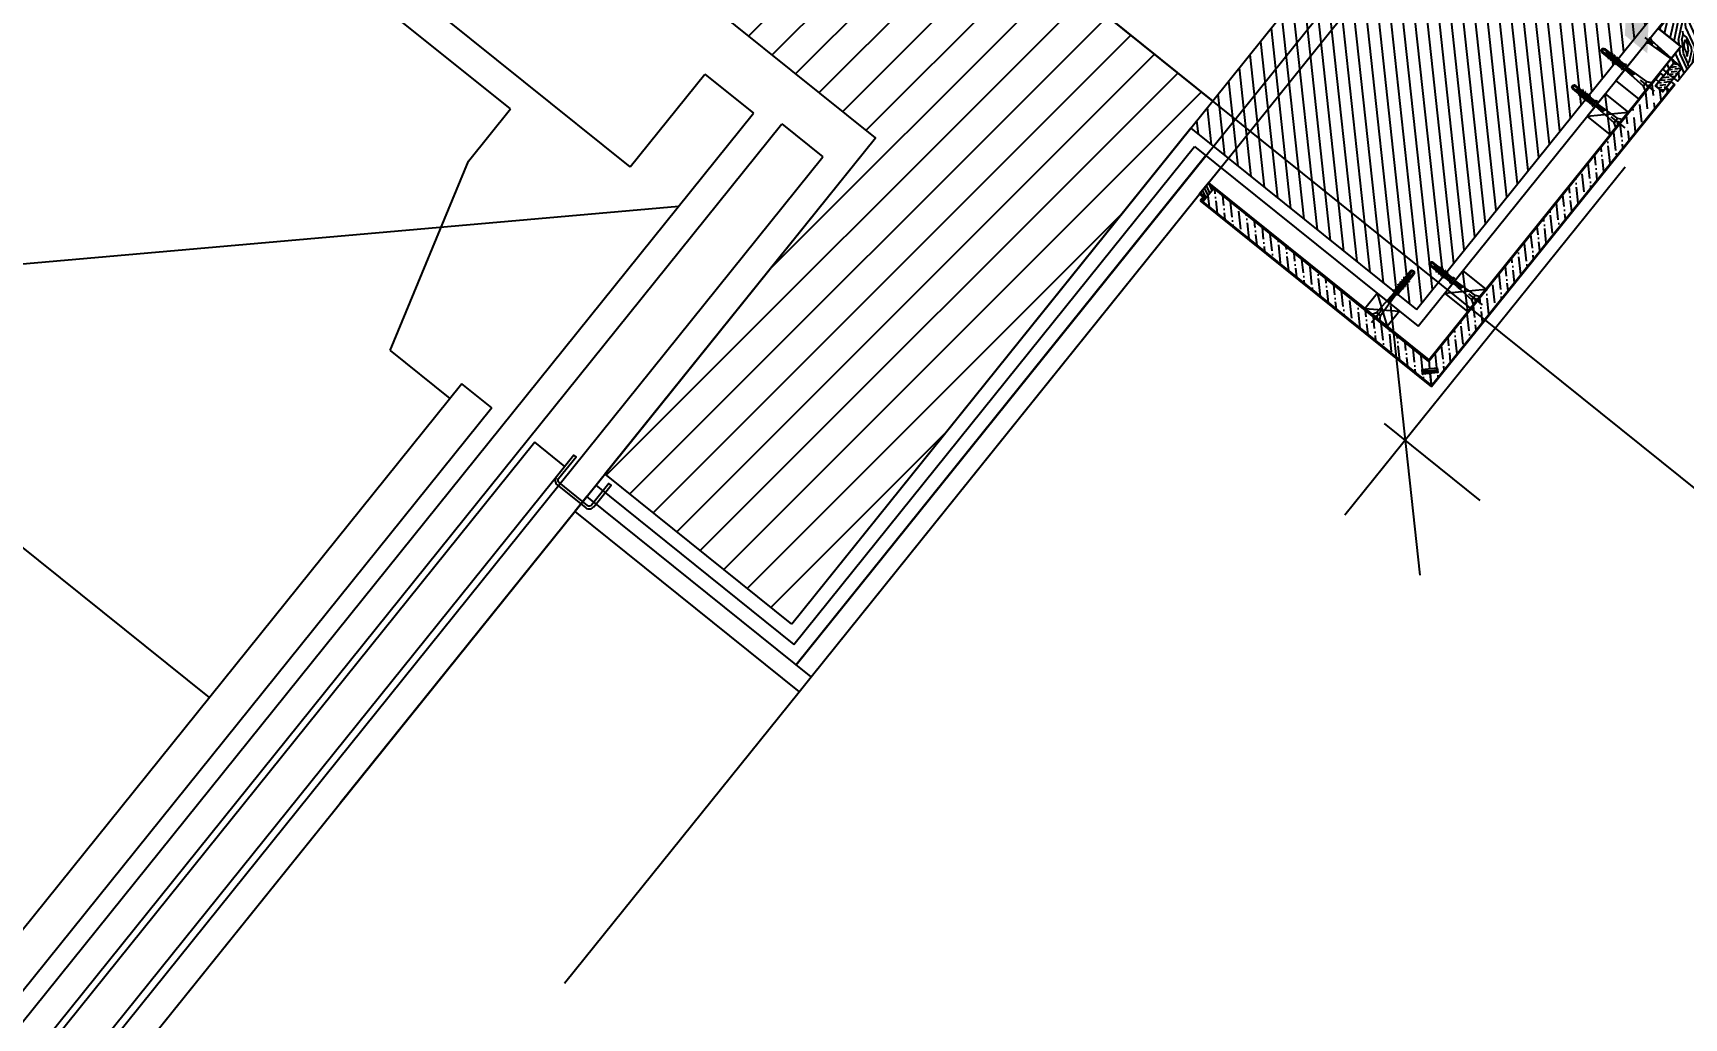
# Model space of a CAD drawing. Extents: x 83 to 143.2, y -2.6 to 70.8.
# Drawn here: x 111.953 to 113.673, y 40.045 to 41.072 of the extents above; entities that cross this region are included whole.
import ezdxf

# ---------------------------------------------------------------- set-up
doc = ezdxf.new("R2010")
doc.units = 0
doc.header["$MEASUREMENT"] = 0
doc.header["$PDMODE"] = 3
doc.header["$PDSIZE"] = 0.3
doc.linetypes.add('AXIS_100$0$A-AXIS$0$PHANTOM', pattern=[2.5, 1.25, -0.25, 0.25, -0.25, 0.25, -0.25])
doc.layers.get('0').update_dxf_attribs({"linetype": 'CONTINUOUS'})
doc.layers.get('DEFPOINTS').update_dxf_attribs({"linetype": 'CONTINUOUS'})
for name, color, linetype in [('00CONDAS-DIM', 9, 'CONTINUOUS'), ('00CONDAS-SERRUR', 3, 'CONTINUOUS'), ('00CONDAS-WOOD', 2, 'CONTINUOUS'), ('A-asc', 15, 'CONTINUOUS'), ('a-dim', 3, 'CONTINUOUS'), ('A-HATCH-CONC', 8, 'CONTINUOUS'), ('A-PLASTER', 8, 'CONTINUOUS'), ('A-PROJECTION', 9, 'CONTINUOUS'), ('A-sect-marble', 1, 'CONTINUOUS'), ('A-WALL', 4, 'CONTINUOUS'), ('AXIS_100$0$A-AXIS-100', 10, 'AXIS_100$0$A-AXIS$0$PHANTOM'), ('HA', 8, 'CONTINUOUS'), ('S-2ND-3RD-4-5-6TH$0$A-STR 2-3-4-5-6', 2, 'CONTINUOUS'), ('S-8TH$0$A-SHAFT 7-8', 8, 'CONTINUOUS'), ('S-8TH$0$A-STR 7-8TH', 2, 'CONTINUOUS'), ('SERRUR', 3, 'CONTINUOUS'), ('WOOD', 2, 'CONTINUOUS')]:
    doc.layers.add(name, color=color, linetype=linetype)
doc.styles.add('A100-STEXT', font='ARIAL.TTF', dxfattribs={"height": 0.25})
doc.dimstyles.new('A100-DIM', dxfattribs={"dimtxt": 0.25, "dimasz": 0.2, "dimexe": 0.1, "dimexo": 0.3, "dimgap": 0.1, "dimtad": 1, "dimlfac": 100, "dimrnd": 0.5, "dimdsep": 46, "dimtxsty": 'A100-STEXT', "dimblk1": 'OBLIQUE', "dimblk2": 'OBLIQUE', "dimsah": 1, "dimcen": -0.05, "dimdle": 0.1, "dimclrd": 15, "dimclre": 15, "dimclrt": 256, "dimadec": 0, "dimazin": 0, "dimtfac": 0.28, "dimtix": 1, "dimtmove": 2, "dimatfit": 3, "dimldrblk": 'OBLIQUE', "dimfxl": 0, "dimtolj": 1, "dimarcsym": 0})
pattern_1 = [(96.1937, (113.410192, 40.7044896), (-0.00887228, 0.01223921), [0.01875, -0.00375, 0, -0.00375])]

# ---------------------------------------------------------------- blocks, each defined once
blk = doc.blocks.new('ascenseurs')
at = {"layer": 'A-asc'}
for p, q in [((1.815, 0), (1.87, 0)), ((1.815, -1.68), (1.815, 0)), ((1.87, -1.68), (1.87, 0)), ((1.72, -0.01), (1.785, -0.01)), ((1.72, -0.134), (1.72, -0.01)), ((1.785, -1.67), (1.785, -0.01)), ((1.72, -0.134), (0.315, -0.134)), ((0.315, -1.546), (1.785, -0.134)), ((1.585, -0.165), (0.345, -0.165)), ((1.585, -0.235), (1.585, -0.165)), ((1.645, -0.44), (1.585, -0.235)), ((1.765, -0.42), (1.725, -0.42)), ((1.725, -0.42), (1.725, -1.26)), ((1.765, -0.42), (1.765, -1.26)), ((1.8625, -0.42), (1.8225, -0.42)), ((1.8225, -0.42), (1.8225, -1.26)), ((1.8625, -0.42), (1.8625, -1.26)), ((1.645, -0.44), (1.725, -0.44)), ((1.725, -0.84), (0.315, -0.84))]:
    blk.add_line(p, q, dxfattribs=at)
blk.add_lwpolyline([(1.8625, -0.434, 0.414214), (1.8685, -0.44), (1.9065, -0.44, 0.414214), (1.9125, -0.434), (1.9125, -0.405), (1.9095, -0.405), (1.9095, -0.434, -0.414214), (1.9065, -0.437), (1.8685, -0.437, -0.414214), (1.8655, -0.434), (1.8655, -0.405), (1.8625, -0.405)], format="xyb", close=True, dxfattribs=at)
blk = doc.blocks.new('_OBLIQUE')
at = {"color": 0, "linetype": 'ByBlock'}
blk.add_line((-0.5, -0.5), (0.5, 0.5), dxfattribs=at)
blk = doc.blocks.new('*D90')
at = {"layer": 'a-dim', "color": 15, "lineweight": -2}
for p, q in [((114.3606, 41.8636), (114.0686, 41.5005)), ((114.2762, 41.8031), (114.3759, 41.723)), ((113.32, 40.5696), (113.612, 40.9327)), ((113.361, 40.665), (113.4606, 40.5848))]:
    blk.add_line(p, q, dxfattribs=at)
at = {"layer": 'DEFPOINTS', "color": 0}
for p in [(114.0424, 41.9911), (114.2979, 41.7856), (113.1272, 40.853)]:
    blk.add_point(p, dxfattribs=at)
at = {"layer": 'a-dim', "color": 15, "lineweight": -2, "xscale": 0.2, "yscale": 0.2, "zscale": 0.2}
for p, rotation in [((114.2979, 41.7856), 51.19370942209039), ((113.3827, 40.6475), 231.1937094220904)]:
    blk.add_blockref('_OBLIQUE', p, dxfattribs=dict(at, rotation=rotation))
at = {"layer": 'a-dim', "insert": (113.8403, 41.2166), "char_height": 0.25, "attachment_point": 5, "rotation": 51.1937, "style": 'A100-STEXT'}
blk.add_mtext('\\A1;146', dxfattribs=at)
blk = doc.blocks.new('VICE')
at = {"layer": '00CONDAS-SERRUR'}
for p, q in [((-0.0582, 0.0033), (-0.0937, 0.0033)), ((-0.0582, 0.0033), (-0.0937, 0.0033)), ((-0.0582, 0.0018), (-0.0937, 0.0018)), ((-0.0582, 0.0018), (-0.0937, 0.0018)), ((-0.0903, 0), (-0.0164, 0.0039)), ((-0.0903, 0), (-0.0164, 0.0039)), ((-0.0903, 0), (-0.0164, -0.0039)), ((-0.0855, 0.0004), (-0.0851, -0.0005)), ((-0.0826, 0.0006), (-0.0822, -0.0006)), ((-0.0814, 0.005), (-0.0817, 0.0048)), ((-0.0814, 0.005), (-0.0817, 0.0048)), ((-0.0817, 0.0048), (-0.0812, 0.0033)), ((-0.0817, 0.0048), (-0.0812, 0.0033)), ((-0.0814, 0.005), (-0.0814, 0.005)), ((-0.0799, 0.0033), (-0.0814, 0.005)), ((-0.0799, 0.0033), (-0.0814, 0.005)), ((-0.0814, 0.005), (-0.0814, 0.005)), ((-0.0798, 0.0008), (-0.0792, -0.0008)), ((-0.0769, 0.005), (-0.0772, 0.0048)), ((-0.0769, 0.005), (-0.0772, 0.0048)), ((-0.0772, 0.0048), (-0.0768, 0.0033)), ((-0.0772, 0.0048), (-0.0768, 0.0033)), ((-0.077, 0.0009), (-0.0763, -0.001)), ((-0.0755, 0.0033), (-0.0769, 0.005)), ((-0.0769, 0.005), (-0.0769, 0.005)), ((-0.0769, 0.005), (-0.0769, 0.005)), ((-0.0755, 0.0033), (-0.0769, 0.005)), ((-0.0742, 0.0011), (-0.0733, -0.0012)), ((-0.0725, 0.005), (-0.0728, 0.0048)), ((-0.0725, 0.005), (-0.0728, 0.0048)), ((-0.0728, 0.0048), (-0.0724, 0.0033)), ((-0.0728, 0.0048), (-0.0724, 0.0033)), ((-0.0725, 0.005), (-0.0725, 0.005)), ((-0.0711, 0.0033), (-0.0725, 0.005)), ((-0.0711, 0.0033), (-0.0725, 0.005)), ((-0.0725, 0.005), (-0.0725, 0.005)), ((-0.0714, 0.0013), (-0.0704, -0.0013)), ((-0.0685, 0.0014), (-0.0675, -0.0015)), ((-0.0681, 0.005), (-0.0684, 0.0048)), ((-0.0681, 0.005), (-0.0684, 0.0048)), ((-0.0684, 0.0048), (-0.0679, 0.0033)), ((-0.0684, 0.0048), (-0.0679, 0.0033)), ((-0.0681, 0.005), (-0.0681, 0.005)), ((-0.0666, 0.0033), (-0.0681, 0.005)), ((-0.0681, 0.005), (-0.0681, 0.005)), ((-0.0666, 0.0033), (-0.0681, 0.005)), ((-0.0657, 0.0016), (-0.0645, -0.0017)), ((-0.0629, 0.0018), (-0.0616, -0.0019)), ((-0.0601, 0.0019), (-0.0586, -0.002)), ((-0.0573, 0.0021), (-0.0557, -0.0022)), ((-0.0567, 0.0048), (-0.0552, 0.0048)), ((-0.0567, 0.0048), (-0.0552, 0.0048)), ((-0.0543, 0.0023), (-0.0525, -0.0024)), ((-0.0513, 0.0025), (-0.0494, -0.0026)), ((-0.0485, 0.0026), (-0.0465, -0.0027)), ((-0.0457, 0.0028), (-0.0436, -0.0029)), ((-0.0429, 0.003), (-0.0406, -0.0031)), ((-0.04, 0.0031), (-0.0377, -0.0033)), ((-0.0102, 0.0074), (-0.0164, 0.0039)), ((-0.0102, 0.0074), (-0.0164, 0.0039)), ((-0.0102, 0.0074), (-0.0164, 0.0039)), ((-0.0102, 0.0074), (-0.0164, 0.0039)), ((-0.0164, 0.0039), (-0.0164, -0.0039)), ((-0.0164, -0.0039), (-0.0164, 0.0039)), ((-0.0164, 0.0039), (-0.0164, -0.0039)), ((-0.0164, -0.0039), (-0.0164, 0.0039)), ((-0.0102, 0.0012), (-0.0127, 0.0012)), ((-0.0127, 0.0012), (-0.0127, -0.0012)), ((-0.0102, 0.0012), (-0.0127, 0.0012)), ((-0.0127, -0.0012), (-0.0127, 0.0012)), ((-0.0102, 0.0012), (-0.0127, 0.0012)), ((-0.0127, 0.0012), (-0.0127, -0.0012)), ((-0.0102, 0.0012), (-0.0127, 0.0012)), ((-0.0127, -0.0012), (-0.0127, 0.0012)), ((-0.0102, 0.0074), (-0.0102, 0.0012)), ((-0.0102, 0.0012), (-0.0102, 0.0074)), ((-0.0102, 0.0074), (-0.0102, 0.0012)), ((-0.0102, 0.0012), (-0.0102, 0.0074)), ((-0.0582, -0.0018), (-0.0937, -0.0018)), ((-0.0582, -0.0018), (-0.0937, -0.0018)), ((-0.0582, -0.0033), (-0.0937, -0.0033)), ((-0.0582, -0.0033), (-0.0937, -0.0033)), ((-0.0817, -0.0048), (-0.0812, -0.0033)), ((-0.0817, -0.0048), (-0.0812, -0.0033)), ((-0.0814, -0.005), (-0.0817, -0.0048)), ((-0.0814, -0.005), (-0.0817, -0.0048)), ((-0.0799, -0.0033), (-0.0814, -0.005)), ((-0.0799, -0.0033), (-0.0814, -0.005)), ((-0.0814, -0.005), (-0.0814, -0.005)), ((-0.0814, -0.005), (-0.0814, -0.005)), ((-0.0772, -0.0048), (-0.0768, -0.0033)), ((-0.0772, -0.0048), (-0.0768, -0.0033)), ((-0.0769, -0.005), (-0.0772, -0.0048)), ((-0.0769, -0.005), (-0.0772, -0.0048)), ((-0.0755, -0.0033), (-0.0769, -0.005)), ((-0.0755, -0.0033), (-0.0769, -0.005)), ((-0.0769, -0.005), (-0.0769, -0.005)), ((-0.0769, -0.005), (-0.0769, -0.005)), ((-0.0728, -0.0048), (-0.0724, -0.0033)), ((-0.0728, -0.0048), (-0.0724, -0.0033)), ((-0.0725, -0.005), (-0.0728, -0.0048)), ((-0.0725, -0.005), (-0.0728, -0.0048)), ((-0.0711, -0.0033), (-0.0725, -0.005)), ((-0.0711, -0.0033), (-0.0725, -0.005)), ((-0.0725, -0.005), (-0.0725, -0.005)), ((-0.0725, -0.005), (-0.0725, -0.005)), ((-0.0684, -0.0048), (-0.0679, -0.0033)), ((-0.0684, -0.0048), (-0.0679, -0.0033)), ((-0.0681, -0.005), (-0.0684, -0.0048)), ((-0.0681, -0.005), (-0.0684, -0.0048)), ((-0.0666, -0.0033), (-0.0681, -0.005)), ((-0.0666, -0.0033), (-0.0681, -0.005)), ((-0.0681, -0.005), (-0.0681, -0.005)), ((-0.0681, -0.005), (-0.0681, -0.005)), ((-0.0567, -0.0048), (-0.0552, -0.0048)), ((-0.0567, -0.0048), (-0.0552, -0.0048)), ((-0.0102, -0.0074), (-0.0164, -0.0039)), ((-0.0102, -0.0074), (-0.0164, -0.0039)), ((-0.0102, -0.0074), (-0.0164, -0.0039)), ((-0.0102, -0.0074), (-0.0164, -0.0039)), ((-0.0102, -0.0012), (-0.0127, -0.0012)), ((-0.0102, -0.0012), (-0.0127, -0.0012)), ((-0.0102, -0.0012), (-0.0127, -0.0012)), ((-0.0102, -0.0012), (-0.0127, -0.0012)), ((-0.0102, -0.0012), (-0.0102, -0.0074)), ((-0.0102, -0.0074), (-0.0102, -0.0012)), ((-0.0102, -0.0012), (-0.0102, -0.0074)), ((-0.0102, -0.0074), (-0.0102, -0.0012))]:
    blk.add_line(p, q, dxfattribs=at)
for centre, radius, start, end in [((-0.0937, 0), 0.00335, 90, 270), ((-0.0937, 0), 0.00335, 90, 270), ((-0.0937, 0), 0.00185, 90, 270), ((-0.0937, 0), 0.00185, 90, 270), ((-0.0582, 0.0048), 0.0015, 270, 0), ((-0.0582, 0.0048), 0.003, 270, 0), ((-0.0582, 0.0048), 0.0015, 270, 0), ((-0.0582, 0.0048), 0.003, 270, 0), ((-0.0582, -0.0048), 0.003, 0, 90), ((-0.0582, -0.0048), 0.003, 0, 90), ((-0.0582, -0.0048), 0.0015, 0, 90), ((-0.0582, -0.0048), 0.0015, 0, 90)]:
    blk.add_arc(centre, radius, start, end, dxfattribs=at)
at = {"layer": 'HA'}
blk.add_line((-0.0255, 0), (0, 0), dxfattribs=at)
blk = doc.blocks.new('scr')
at = {"layer": '00CONDAS-SERRUR'}
for p, q in [((266536.4, 268713.7, 0), (266568.7, 268715.4, 0)), ((266536.4, 268713.7, 0), (266568.7, 268711.9, 0)), ((266536.4, 268713.7, 0), (266568.7, 268711.9, 0)), ((266538.5, 268713.5, 0), (266538.6, 268713.9, 0)), ((266539.7, 268713.4, 0), (266539.9, 268713.9, 0)), ((266540.9, 268713.3, 0), (266541.2, 268714, 0)), ((266542.2, 268713.2, 0), (266542.5, 268714.1, 0)), ((266543.4, 268713.2, 0), (266543.8, 268714.2, 0)), ((266544.6, 268713.1, 0), (266545.1, 268714.2, 0)), ((266545.9, 268713, 0), (266546.4, 268714.3, 0)), ((266547.1, 268713, 0), (266547.6, 268714.4, 0)), ((266548.3, 268712.9, 0), (266548.9, 268714.5, 0)), ((266549.6, 268712.8, 0), (266550.2, 268714.5, 0)), ((266550.8, 268712.7, 0), (266551.5, 268714.6, 0)), ((266552.1, 268712.7, 0), (266552.9, 268714.7, 0)), ((266553.4, 268712.6, 0), (266554.2, 268714.8, 0)), ((266554.6, 268712.5, 0), (266555.5, 268714.9, 0)), ((266555.9, 268712.4, 0), (266556.8, 268714.9, 0)), ((266557.1, 268712.4, 0), (266558.1, 268715, 0)), ((266558.3, 268712.3, 0), (266559.4, 268715.1, 0)), ((266571.4, 268716.9, 0), (266568.7, 268715.4, 0)), ((266571.4, 268716.9, 0), (266568.7, 268715.4, 0)), ((266571.4, 268716.9, 0), (266568.7, 268715.4, 0)), ((266571.4, 268716.9, 0), (266568.7, 268715.4, 0)), ((266568.7, 268711.9, 0), (266568.7, 268715.4, 0)), ((266568.7, 268715.4, 0), (266568.7, 268711.9, 0)), ((266568.7, 268711.9, 0), (266568.7, 268715.4, 0)), ((266568.7, 268715.4, 0), (266568.7, 268711.9, 0)), ((266571.4, 268710.4, 0), (266568.7, 268711.9, 0)), ((266571.4, 268710.4, 0), (266568.7, 268711.9, 0)), ((266571.4, 268710.4, 0), (266568.7, 268711.9, 0)), ((266571.4, 268710.4, 0), (266568.7, 268711.9, 0)), ((266571.4, 268714.2, 0), (266570.3, 268714.2, 0)), ((266570.3, 268713.1, 0), (266570.3, 268714.2, 0)), ((266571.4, 268714.2, 0), (266570.3, 268714.2, 0)), ((266570.3, 268714.2, 0), (266570.3, 268713.1, 0)), ((266571.4, 268714.2, 0), (266570.3, 268714.2, 0)), ((266570.3, 268713.1, 0), (266570.3, 268714.2, 0)), ((266571.4, 268714.2, 0), (266570.3, 268714.2, 0)), ((266570.3, 268714.2, 0), (266570.3, 268713.1, 0)), ((266571.4, 268713.1, 0), (266570.3, 268713.1, 0)), ((266571.4, 268713.1, 0), (266570.3, 268713.1, 0)), ((266571.4, 268713.1, 0), (266570.3, 268713.1, 0)), ((266571.4, 268713.1, 0), (266570.3, 268713.1, 0)), ((266571.4, 268714.2, 0), (266571.4, 268716.9, 0)), ((266571.4, 268716.9, 0), (266571.4, 268714.2, 0)), ((266571.4, 268714.2, 0), (266571.4, 268716.9, 0)), ((266571.4, 268716.9, 0), (266571.4, 268714.2, 0)), ((266571.4, 268710.4, 0), (266571.4, 268713.1, 0)), ((266571.4, 268713.1, 0), (266571.4, 268710.4, 0)), ((266571.4, 268710.4, 0), (266571.4, 268713.1, 0)), ((266571.4, 268713.1, 0), (266571.4, 268710.4, 0))]:
    blk.add_line(p, q, dxfattribs=at)
at = {"layer": 'HA'}
blk.add_line((266564.7, 268713.7, 0), (266575.8, 268713.7, 0), dxfattribs=at)

msp = doc.modelspace()

# ---------------------------------------------------------------- hatches: boundary and pattern name
at = {"layer": 'A-HATCH-CONC', "ltscale": 4}
h = msp.add_hatch(dxfattribs=at)
h.set_pattern_fill('ANSI31', color=256, scale=0.25, style=0)
h.set_pattern_definition([(45, (91.649424, -3e-10), (-0.022097087, 0.022097087), [])])
h.paths.add_polyline_path([(111.31872, 42.11482), (112.56551, 41.11206), (112.59684, 41.15103), (112.83062, 40.96301), (112.5486, 40.61233), (112.74341, 40.45565), (113.18217, 41.00124), (110.25992, 43.35132), (110.07193, 43.11758), (111.00703, 42.36551), (110.19234, 41.35247), (109.25721, 42.10449), (107.62782, 40.07839), (110.55008, 37.72831), (111.05143, 38.35172), (110.85661, 38.5084), (110.5746, 38.15773), (110.34082, 38.34573), (110.37216, 38.3847), (109.12533, 39.3874)])
h.paths.add_polyline_path([(110.00433, 41.11869), (108.81362, 39.63807), (108.11228, 40.2021), (109.30301, 41.68273)], flags=16)
at = {"layer": 'A-HATCH-CONC'}
h = msp.add_hatch(dxfattribs=at)
h.set_pattern_fill('ANSI31', color=256, scale=0.1, angle=51.19371, style=0)
h.set_pattern_definition([(96.19371, (92.466562, -21.667857), (-0.0124270352, -0.0013486276), [])])
h.paths.add_polyline_path([(113.15943, 40.97296), (113.39448, 40.78393), (113.64596, 41.09665), (113.41092, 41.28567)])
at = {"layer": 'HA'}
h = msp.add_hatch(dxfattribs=at)
h.set_pattern_fill('WOODFACE', color=256, scale=0.05, angle=51.19371, style=0)
h.set_pattern_definition([(51.19371, (148.608587, -306.067755), (-0.0076289896, 0.070297927), [0.0025, -0.0475]), (141.19371, (148.607483, -306.0412), (-0.070297927, -0.0076289896), [0.005, -0.045]), (96.193709, (148.605113, -306.05213), (-0.0389634582, 0.0313344686), [0.003535, -0.010605, 0.003535, -0.00707, 0.02475, -0.021215678]), (96.193709, (148.608968, -306.07127), (-0.0389634582, 0.0313344686), [0.0035355, -0.007071, 0.0035355, -0.056568678]), (96.193709, (148.61604, -306.0545), (-0.0389634582, 0.0313344686), [0.0035355, -0.067175178]), (96.193709, (148.62112, -306.05217), (-0.0389634582, 0.0313344686), [0.0035355, -0.067175178]), (96.193709, (148.612524, -306.05488), (-0.0389634582, 0.0313344686), [0.0035355, -0.067175178]), (96.193709, (148.60901, -306.055262), (-0.0389634582, 0.0313344686), [0.007071, -0.063639678]), (96.193709, (148.58762, -306.02202), (-0.0389634582, 0.0313344686), [0.007071, -0.063639678]), (96.193709, (148.603927, -306.05759), (-0.0389634582, 0.0313344686), [0.014142, -0.056568678]), (96.193709, (148.600412, -306.057973), (-0.0389634582, 0.0313344686), [0.014142, -0.056568678]), (96.193709, (148.60909, -306.023246), (-0.0389634582, 0.0313344686), [0.014142, -0.056568678]), (96.193709, (148.59495, -306.056788), (-0.0389634582, 0.0313344686), [0.0106066, -0.060104078]), (96.193709, (148.582838, -306.05988), (-0.0389634582, 0.0313344686), [0.0106066, -0.060104078]), (96.193709, (148.589868, -306.059117), (-0.0389634582, 0.0313344686), [0.0106066, -0.060104078]), (96.193709, (148.598546, -306.02439), (-0.0389634582, 0.0313344686), [0.01767767, -0.053033008]), (96.193709, (148.593464, -306.02672), (-0.0389634582, 0.0313344686), [0.01767767, -0.053033008]), (96.193709, (148.60634, -306.030658), (-0.0389634582, 0.0313344686), [0.024748737, -0.045961941]), (77.7587606, (148.607824, -306.060725), (0.0313344686, 0.0389634582), [0.0055901695, -0.106213229]), (77.7587606, (148.602401, -306.043532), (0.0313344686, 0.0389634582), [0.0055901695, -0.106213229]), (77.7587606, (148.60473, -306.048614), (0.0313344686, 0.0389634582), [0.0055901695, -0.106213229]), (77.7587606, (148.610153, -306.065807), (0.0313344686, 0.0389634582), [0.01118034, -0.100623059]), (77.7587606, (148.598887, -306.043913), (0.0313344686, 0.0389634582), [0.01677051, -0.095032889]), (77.7587606, (148.593805, -306.046243), (0.0313344686, 0.0389634582), [0.02236068, -0.089442719]), (77.7587606, (148.588723, -306.048573), (0.0313344686, 0.0389634582), [0.02236068, -0.089442719]), (77.7587606, (148.572334, -306.045017), (0.0313344686, 0.0389634582), [0.02236068, -0.089442719]), (77.7587606, (148.57623, -306.04815), (0.0313344686, 0.0389634582), [0.02795085, -0.083852549]), (77.7587606, (148.581694, -306.049336), (0.0313344686, 0.0389634582), [0.02795085, -0.083852549]), (114.628658, (148.608246, -306.048232), (-0.0389634582, 0.0313344686), [0.0055901695, -0.106213229]), (114.628658, (148.607442, -306.05721), (-0.0389634582, 0.0313344686), [0.0055901695, -0.106213229]), (114.628658, (148.608587, -306.067755), (-0.0389634582, 0.0313344686), [0.01118034, -0.100623059]), (114.628658, (148.612142, -306.051366), (-0.0389634582, 0.0313344686), [0.01118034, -0.100623059]), (114.628658, (148.607401, -306.073218), (-0.0389634582, 0.0313344686), [0.01677051, -0.095032889]), (114.628658, (148.604268, -306.077114), (-0.0389634582, 0.0313344686), [0.02236068, -0.089442719]), (114.628658, (148.63052, -306.04048), (-0.0389634582, 0.0313344686), [0.02236068, -0.089442719]), (114.628658, (148.615657, -306.050984), (-0.0389634582, 0.0313344686), [0.02236068, -0.089442719]), (114.628658, (148.62582, -306.046325), (-0.0389634582, 0.0313344686), [0.02795085, -0.083852549]), (114.628658, (148.620739, -306.048655), (-0.0389634582, 0.0313344686), [0.02795085, -0.083852549])])
h.paths.add_polyline_path([(113.65519, 41.03148), (113.66365, 41.042), (113.67145, 41.03573), (113.66299, 41.02521), (113.66688, 41.02208), (113.72328, 41.09221), (113.68432, 41.12355), (113.69059, 41.13134), (113.67069, 41.14734), (113.64625, 41.11695), (113.66651, 41.10066), (113.64708, 41.0765), (113.6701, 41.05799), (113.6513, 41.03461)])
h = msp.add_hatch(dxfattribs=at)
h.set_pattern_fill('ANSI36', color=256, scale=0.02, angle=231.19371, style=0)
h.set_pattern_definition([(6.1937094, (470.126462, 73.1282881), (0.00461918783, -0.002013387392), [0.00625, -0.00125, 0, -0.00125])])
h.paths.add_polyline_path([(113.6436, 41.01706), (113.66365, 41.042), (113.67145, 41.03573), (113.65139, 41.0108)])
h = msp.add_hatch(dxfattribs=at)
h.set_pattern_fill('ANSI36', color=256, scale=0.06, angle=51.19371, style=0)
h.set_pattern_definition(pattern_1)
h.paths.add_polyline_path([(113.6436, 41.01706), (113.64705, 41.02135), (113.64393, 41.02386), (113.40745, 40.7298), (113.40828, 40.72211), (113.41623, 40.72298), (113.41677, 40.71801), (113.40882, 40.71714), (113.41019, 40.70449), (113.65796, 41.01258), (113.65484, 41.01508), (113.65139, 41.0108)])
h = msp.add_hatch(dxfattribs=at)
h.set_pattern_fill('WOODFACE', color=256, scale=0.025, angle=51.19371, style=0)
h.set_pattern_definition([(51.193709, (148.525634, -306.1729), (-0.0038144948, 0.0351489634), [0.00125, -0.02375]), (141.193709, (148.525082, -306.159623), (-0.0351489634, -0.0038144948), [0.0025, -0.0225]), (96.1937094, (148.523897, -306.165086), (-0.0194817291, 0.0156672343), [0.0017675, -0.0053025, 0.0017675, -0.003535, 0.012375, -0.01060783906]), (96.1937094, (148.525824, -306.174656), (-0.0194817291, 0.0156672343), [0.00176775, -0.0035355, 0.00176775, -0.02828433905]), (96.1937094, (148.52936, -306.166271), (-0.0194817291, 0.0156672343), [0.00176775, -0.033587589]), (96.1937094, (148.5319, -306.165106), (-0.0194817291, 0.0156672343), [0.00176775, -0.033587589]), (96.1937094, (148.527602, -306.166462), (-0.0194817291, 0.0156672343), [0.00176775, -0.033587589]), (96.1937094, (148.525845, -306.166652), (-0.0194817291, 0.0156672343), [0.0035355, -0.031819839]), (96.1937094, (148.51515, -306.150032), (-0.0194817291, 0.0156672343), [0.0035355, -0.031819839]), (96.1937094, (148.523304, -306.167817), (-0.0194817291, 0.0156672343), [0.007071, -0.028284339]), (96.1937094, (148.521547, -306.168008), (-0.0194817291, 0.0156672343), [0.007071, -0.028284339]), (96.1937094, (148.525886, -306.150645), (-0.0194817291, 0.0156672343), [0.007071, -0.028284339]), (96.1937094, (148.518815, -306.167415), (-0.0194817291, 0.0156672343), [0.0053033, -0.030052039]), (96.1937094, (148.51276, -306.168962), (-0.0194817291, 0.0156672343), [0.0053033, -0.030052039]), (96.1937094, (148.516274, -306.16858), (-0.0194817291, 0.0156672343), [0.0053033, -0.030052039]), (96.1937094, (148.520613, -306.151217), (-0.0194817291, 0.0156672343), [0.008838835, -0.026516504]), (96.1937094, (148.518073, -306.152382), (-0.0194817291, 0.0156672343), [0.008838835, -0.026516504]), (96.1937094, (148.52451, -306.15435), (-0.0194817291, 0.0156672343), [0.0123743687, -0.0229809704]), (77.7587606, (148.525252, -306.169384), (0.0156672343, 0.0194817291), [0.0027950847, -0.0531066145]), (77.7587606, (148.522541, -306.160787), (0.0156672343, 0.0194817291), [0.0027950847, -0.0531066145]), (77.7587606, (148.523706, -306.163328), (0.0156672343, 0.0194817291), [0.0027950847, -0.0531066145]), (77.7587606, (148.526417, -306.171925), (0.0156672343, 0.0194817291), [0.00559017, -0.0503115294]), (77.7587606, (148.520784, -306.160978), (0.0156672343, 0.0194817291), [0.0083852549, -0.0475164445]), (77.7587606, (148.518243, -306.162143), (0.0156672343, 0.0194817291), [0.0111803399, -0.0447213595]), (77.7587606, (148.515702, -306.163308), (0.0156672343, 0.0194817291), [0.0111803399, -0.0447213595]), (77.7587606, (148.507507, -306.16153), (0.0156672343, 0.0194817291), [0.0111803399, -0.0447213595]), (77.7587606, (148.509456, -306.163097), (0.0156672343, 0.0194817291), [0.013975425, -0.0419262744]), (77.7587606, (148.512187, -306.163689), (0.0156672343, 0.0194817291), [0.013975425, -0.0419262744]), (114.6286582, (148.525463, -306.163138), (-0.0194817291, 0.01566723432), [0.0027950847, -0.0531066145]), (114.6286582, (148.525061, -306.167627), (-0.0194817291, 0.01566723432), [0.0027950847, -0.0531066145]), (114.6286582, (148.525634, -306.172899), (-0.0194817291, 0.01566723432), [0.00559017, -0.0503115294]), (114.6286582, (148.527412, -306.164704), (-0.0194817291, 0.01566723432), [0.00559017, -0.0503115294]), (114.6286582, (148.525041, -306.17563), (-0.0194817291, 0.01566723432), [0.0083852549, -0.0475164445]), (114.6286582, (148.523474, -306.177579), (-0.0194817291, 0.01566723432), [0.0111803399, -0.0447213595]), (114.6286582, (148.536601, -306.159262), (-0.0194817291, 0.01566723432), [0.0111803399, -0.0447213595]), (114.6286582, (148.529169, -306.164514), (-0.0194817291, 0.01566723432), [0.0111803399, -0.0447213595]), (114.6286582, (148.534251, -306.162184), (-0.0194817291, 0.01566723432), [0.013975425, -0.0419262744]), (114.6286582, (148.53171, -306.163349), (-0.0194817291, 0.01566723432), [0.013975425, -0.0419262744])])
h.paths.add_polyline_path([(113.17706, 40.91507), (113.16829, 40.90416), (113.17219, 40.90103), (113.16968, 40.89791), (113.17202, 40.89603), (113.1833, 40.91006)])
h = msp.add_hatch(dxfattribs=at)
h.set_pattern_fill('ANSI36', color=256, scale=0.06, angle=51.19371, style=0)
h.set_pattern_definition(pattern_1)
h.paths.add_polyline_path([(113.1833, 40.91006), (113.17202, 40.89603), (113.41019, 40.70449), (113.40882, 40.71714), (113.40087, 40.71628), (113.40033, 40.72125), (113.40828, 40.72211), (113.40745, 40.7298)])
h = msp.add_hatch(dxfattribs=at)
h.set_pattern_fill('WOODFACE', color=256, scale=0.015, angle=301.19371, style=0)
h.set_pattern_definition([(301.1937094, (158.584468, -314.269609), (0.02060031336, -0.00506232055), [0.00075, -0.01425]), (31.1937094, (158.592066, -314.272022), (0.00506232055, 0.02060031336), [0.0015, -0.0135]), (346.1937094, (158.589229, -314.270233), (0.01283131696, 0.0077689964), [0.0010605, -0.0031815, 0.0010605, -0.002121, 0.007425, -0.00636470343]), (346.1937094, (158.583437, -314.269356), (0.01283131696, 0.0077689964), [0.00106065, -0.0021213, 0.00106065, -0.01697060343]), (346.1937094, (158.58744, -314.27307), (0.01283131696, 0.0077689964), [0.00106065, -0.0201525534]), (346.1937094, (158.587575, -314.274742), (0.01283131696, 0.0077689964), [0.00106065, -0.0201525534]), (346.1937094, (158.587693, -314.27204), (0.01283131696, 0.0077689964), [0.00106065, -0.0201525534]), (346.1937094, (158.587946, -314.27101), (0.01283131696, 0.0077689964), [0.0021213, -0.0190919034]), (346.1937094, (158.599512, -314.268391), (0.01283131696, 0.0077689964), [0.0021213, -0.0190919034]), (346.1937094, (158.587811, -314.269338), (0.01283131696, 0.0077689964), [0.0042426, -0.0169706034]), (346.1937094, (158.588064, -314.268308), (0.01283131696, 0.0077689964), [0.0042426, -0.0169706034]), (346.1937094, (158.596963, -314.274318), (0.01283131696, 0.0077689964), [0.0042426, -0.0169706034]), (346.1937094, (158.588958, -314.26689), (0.01283131696, 0.0077689964), [0.00318198, -0.0180312234]), (346.1937094, (158.589329, -314.263158), (0.01283131696, 0.0077689964), [0.00318198, -0.0180312234]), (346.1937094, (158.588823, -314.265218), (0.01283131696, 0.0077689964), [0.00318198, -0.0180312234]), (346.1937094, (158.597722, -314.271228), (0.01283131696, 0.0077689964), [0.005303301, -0.0159099024]), (346.1937094, (158.597587, -314.269556), (0.01283131696, 0.0077689964), [0.005303301, -0.0159099024]), (346.1937094, (158.595156, -314.272782), (0.01283131696, 0.0077689964), [0.0074246212, -0.0137885822]), (327.7587606, (158.5865275, -314.270115), (0.00776899641, -0.01283131695), [0.00167705085, -0.0318639687]), (327.7587606, (158.591931, -314.270351), (0.00776899641, -0.01283131695), [0.00167705085, -0.0318639687]), (327.7587606, (158.590259, -314.270486), (0.00776899641, -0.01283131695), [0.00167705085, -0.0318639687]), (327.7587606, (158.584856, -314.2702506), (0.00776899641, -0.01283131695), [0.003354102, -0.03018691765]), (327.7587606, (158.592184, -314.269321), (0.00776899641, -0.01283131695), [0.00503115294, -0.0285098667]), (327.7587606, (158.5920485, -314.267649), (0.00776899641, -0.01283131695), [0.0067082039, -0.0268328157]), (327.7587606, (158.591913, -314.2659776), (0.00776899641, -0.01283131695), [0.0067082039, -0.0268328157]), (327.7587606, (158.594597, -314.261722), (0.00776899641, -0.01283131695), [0.0067082039, -0.0268328157]), (327.7587606, (158.593314, -314.262499), (0.00776899641, -0.01283131695), [0.008385255, -0.02515576465]), (327.7587606, (158.5924194, -314.2639176), (0.00776899641, -0.01283131695), [0.008385255, -0.02515576465]), (4.6286582, (158.590006, -314.271516), (0.01283131696, 0.00776899641), [0.00167705085, -0.0318639687]), (4.6286582, (158.5875575, -314.270368), (0.01283131696, 0.00776899641), [0.00167705085, -0.0318639687]), (4.6286582, (158.5844675, -314.269609), (0.01283131696, 0.00776899641), [0.003354102, -0.03018691765]), (4.6286582, (158.588723, -314.272293), (0.01283131696, 0.00776899641), [0.003354102, -0.03018691765]), (4.6286582, (158.583049, -314.268714), (0.01283131696, 0.00776899641), [0.00503115294, -0.0285098667]), (4.6286582, (158.582272, -314.267431), (0.01283131696, 0.00776899641), [0.0067082039, -0.0268328157]), (4.6286582, (158.589906, -314.278591), (0.01283131696, 0.00776899641), [0.0067082039, -0.0268328157]), (4.6286582, (158.58847, -314.273323), (0.01283131696, 0.00776899641), [0.0067082039, -0.0268328157]), (4.6286582, (158.5887404, -314.276666), (0.01283131696, 0.00776899641), [0.008385255, -0.02515576465]), (4.6286582, (158.588605, -314.2749946), (0.01283131696, 0.00776899641), [0.008385255, -0.02515576465])])
h.paths.add_polyline_path([(113.40033, 40.72125), (113.40087, 40.71628), (113.41677, 40.71801), (113.41623, 40.72298)])

# ---------------------------------------------------------------- linework, layer by layer
at = {"layer": '00CONDAS-WOOD'}
for points in [[(113.61518, 40.98966), (113.59638, 40.96628), (113.57256, 40.98544), (113.59136, 41.00881)], [(113.46678, 40.80513), (113.44798, 40.78175), (113.42416, 40.8009), (113.44296, 40.82428)], [(113.364, 40.76602), (113.34062, 40.78482), (113.3535, 40.80084), (113.37688, 40.78204)]]:
    msp.add_lwpolyline(points, close=True, dxfattribs=at)
at = {"layer": 'A-PLASTER'}
for p, q in [((113.39638, 40.76636), (113.6651, 41.10051)), ((112.74574, 40.43461), (113.16329, 40.95382)), ((113.16329, 40.95382), (113.39638, 40.76636)), ((112.53923, 40.60068), (112.74574, 40.43461))]:
    msp.add_line(p, q, dxfattribs=at)
at = {"layer": 'A-PROJECTION'}
for p, q in [((111.95324, 39.87202), (112.54864, 40.61229)), ((111.95324, 39.87202), (112.54864, 40.61229)), ((112.27294, 40.2695), (112.54864, 40.61229)), ((112.27294, 40.2695), (112.54864, 40.61229)), ((112.50669, 40.08152), (112.75102, 40.38536)), ((112.50669, 40.08152), (112.75102, 40.38536)), ((112.5067, 40.08151), (112.75103, 40.38535)), ((112.5067, 40.08151), (112.75103, 40.38535))]:
    msp.add_line(p, q, dxfattribs=at)
at = {"layer": 'A-sect-marble'}
for p, q in [((113.17499, 40.94441), (112.748, 40.41345)), ((112.76358, 40.40092), (113.19057, 40.93187))]:
    msp.add_line(p, q, dxfattribs=at)
for points in [[(112.74801, 40.41344), (113.46288, 41.30225)], [(112.76363, 40.40094), (113.47839, 41.28978), (113.47839, 41.28978), (113.47839, 41.28978)]]:
    msp.add_lwpolyline(points, dxfattribs=at)
for points in [[(112.5298, 40.58895), (112.51726, 40.57336), (112.75102, 40.38536), (112.76355, 40.40094)], [(112.52981, 40.58894), (112.51727, 40.57335), (112.75103, 40.38535), (112.76357, 40.40093)], [(112.52981, 40.58894), (112.51727, 40.57335), (112.75103, 40.38535), (112.76357, 40.40093)]]:
    msp.add_lwpolyline(points, close=True, dxfattribs=at)
at = {"layer": 'A-WALL', "ltscale": 4}
msp.add_line((113.43942, 41.32112), (113.18217, 41.00124), dxfattribs=at)
at = {"layer": 'AXIS_100$0$A-AXIS-100'}
msp.add_line((127.54157, 29.45339), (91.75227, 58.2352), dxfattribs=at)
at = {"layer": 'HA'}
for p, q in [((113.59638, 40.96628), (113.59136, 41.00881)), ((113.57256, 40.98544), (113.61518, 40.98966)), ((113.44798, 40.78175), (113.44296, 40.82428)), ((113.3535, 40.80084), (113.364, 40.76602)), ((113.42416, 40.8009), (113.46678, 40.80513)), ((113.34062, 40.78482), (113.37688, 40.78204))]:
    msp.add_line(p, q, dxfattribs=at)
at = {"layer": 'S-2ND-3RD-4-5-6TH$0$A-STR 2-3-4-5-6'}
for p, q in [((113.39448, 40.78393), (113.64596, 41.09665)), ((113.15943, 40.97296), (113.39448, 40.78393))]:
    msp.add_line(p, q, dxfattribs=at)
for points in [[(112.74346, 40.45562), (112.5486, 40.61233), (112.83062, 40.96301), (112.59684, 41.15103), (112.56551, 41.11206), (112.04467, 41.53096)], [(112.27291, 40.26952), (112.83062, 40.96301), (112.59684, 41.15103), (112.56551, 41.11206), (112.04467, 41.53096)], [(113.15943, 40.97296), (112.74341, 40.45565)]]:
    msp.add_lwpolyline(points, dxfattribs=at)
at = {"layer": 'S-8TH$0$A-SHAFT 7-8'}
msp.add_lwpolyline([(109.12533, 39.3874), (110.37216, 38.3847), (110.34082, 38.34573), (110.5746, 38.15773), (112.83062, 40.96301), (112.59684, 41.15103), (112.56551, 41.11206), (111.31872, 42.11482)], close=True, dxfattribs=at)
at = {"layer": 'S-8TH$0$A-STR 7-8TH'}
msp.add_lwpolyline([(112.74346, 40.45562), (112.5486, 40.61233), (112.83062, 40.96301), (112.59684, 41.15103), (112.56551, 41.11206), (111.31872, 42.11482), (109.12533, 39.3874), (110.37216, 38.3847), (110.34082, 38.34573), (110.5746, 38.15773), (110.85661, 38.5084), (111.05143, 38.35172), (110.55008, 37.72831), (107.62782, 40.07839), (109.25721, 42.10449), (110.19234, 41.35247), (111.00703, 42.36551), (110.07193, 43.11758), (110.25992, 43.35132), (113.18217, 41.00124), (112.74341, 40.45565)], dxfattribs=at)
at = {"layer": 'WOOD'}
for p, q in [((113.66365, 41.042), (113.65519, 41.03148)), ((113.67145, 41.03573), (113.66365, 41.042)), ((113.65206, 41.02758), (113.6436, 41.01706)), ((113.64393, 41.02386), (113.64705, 41.02135)), ((113.64816, 41.03072), (113.65206, 41.02758)), ((113.65985, 41.02132), (113.65139, 41.0108)), ((113.65985, 41.02132), (113.66375, 41.01818)), ((113.67145, 41.03573), (113.66298, 41.02521)), ((113.66375, 41.01818), (113.41034, 40.70308)), ((113.6436, 41.01706), (113.65139, 41.0108)), ((113.65484, 41.01508), (113.65796, 41.01258)), ((113.17796, 40.91619), (113.16856, 40.9045)), ((113.1833, 40.91006), (113.17202, 40.89603)), ((113.16905, 40.89713), (113.41034, 40.70308)), ((113.40729, 40.7312), (113.40828, 40.72211)), ((113.40882, 40.71714), (113.41034, 40.70308))]:
    msp.add_line(p, q, dxfattribs=at)
for points in [[(113.65519, 41.03148), (113.6513, 41.03461), (113.6701, 41.05799), (113.64708, 41.0765), (113.66651, 41.10066), (113.64625, 41.11695), (113.67069, 41.14734), (113.69059, 41.13134), (113.68432, 41.12355), (113.72328, 41.09221), (113.66688, 41.02208), (113.65519, 41.03148)], [(113.64894, 41.03009), (113.40745, 40.7298), (113.17706, 40.91507)], [(113.17769, 40.91585), (113.40729, 40.7312), (113.64816, 41.03072)], [(113.16968, 40.89791), (113.41019, 40.70449), (113.66297, 41.01881)], [(113.16829, 40.90416), (113.17219, 40.90103), (113.16905, 40.89713)]]:
    msp.add_lwpolyline(points, dxfattribs=at)
for points in [[(113.60243, 41.02258), (113.6463, 41.07713), (113.6701, 41.05799), (113.62623, 41.00344)], [(113.67145, 41.03573), (113.65139, 41.0108), (113.6436, 41.01706), (113.66365, 41.042)], [(113.41623, 40.72298), (113.41677, 40.71801), (113.40087, 40.71628), (113.40033, 40.72125)]]:
    msp.add_lwpolyline(points, close=True, dxfattribs=at)

# ---------------------------------------------------------------- block references
at = {"layer": '00CONDAS-DIM', "zscale": 0.001}
for xscale, yscale, rotation in [(-0.001000000003845941, 0.001000000003840404, 321.1937093695317), (-0.0009999999965730763, 0.0009999999965630865, 321.1937093692929)]:
    msp.add_blockref('scr', (152.96699, -335.39321), dxfattribs=dict(at, xscale=xscale, yscale=yscale, rotation=rotation))
at = {"layer": 'A-asc', "rotation": 321.1937093708737}
msp.add_blockref('ascenseurs', (111.31872, 42.11482), dxfattribs=at)
at = {"layer": 'SERRUR', "zscale": 0.720000000002809}
for p, xscale, yscale, rotation in [((113.64212, 41.01148), -0.7200000000011685, 0.7200000000011626, 141.1937093552898), ((113.61152, 40.97335), -0.7200000000011685, 0.7200000000011626, 141.1937093552898), ((113.46312, 40.78882), -0.7199999999720638, 0.7199999999720622, 141.1937093506576), ((113.34761, 40.76977), -0.7200000000011629, 0.7200000000011626, 51.19370935528944)]:
    msp.add_blockref('VICE', p, dxfattribs=dict(at, xscale=xscale, yscale=yscale, rotation=rotation))

# ---------------------------------------------------------------- dimensions: what is measured, and where the dimension line sits
at = {"layer": 'a-dim'}
dim = msp.add_linear_dim(base=(114.29794, 41.78563), p1=(113.12719, 40.85297), p2=(114.04241, 41.99113), angle=231.19371, dimstyle='A100-DIM', dxfattribs=at)
dim.commit()
dim.dimension.update_dxf_attribs({"geometry": '*D90', "text_midpoint": (113.8403, 41.21657), "dimtype": 160})

doc.saveas('drawing.dxf')
